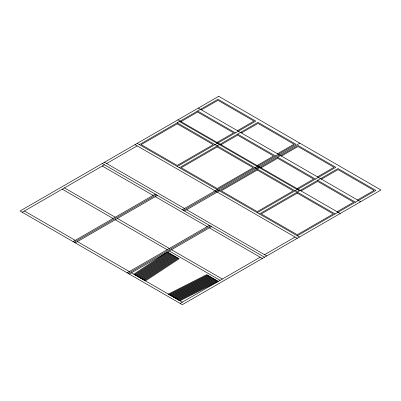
<?xml version="1.0" encoding="UTF-8"?>
<svg xmlns="http://www.w3.org/2000/svg" width="401" height="401" viewBox="0 0 401 401"><rect width="100%" height="100%" fill="white"/><g stroke="black" fill="none" stroke-linecap="round" stroke-linejoin="round"><path stroke-width="0.6" d="M168.209 252.465L134.581 274.605L135.353 274.996M136.029 275.442L169.663 253.307M137.483 276.279L171.117 254.144M138.936 277.121L172.565 254.981L171.793 254.59M173.292 255.402L139.663 277.537L141.162 278.349M140.385 277.958L174.019 255.823L175.473 256.66L141.839 278.795M174.746 256.239L141.112 278.379L142.616 279.186M176.199 257.076L142.566 279.216L143.337 279.607M144.019 280.053L177.648 257.918M22.23 212.264L104.455 164.791M106.636 163.533L137.197 145.889M139.378 144.631L217.964 99.258L255.798 121.102L177.217 166.475M181.036 121.628L197.588 112.069L233.608 132.866L217.051 142.425M201.407 109.864L217.964 100.31L253.978 121.102L237.427 130.661M179.397 167.733L257.983 122.365L295.818 144.21L182.31 209.743M221.056 144.731L237.608 135.177L273.627 155.969L257.071 165.528M241.427 132.972L257.983 123.413L293.998 144.21L277.447 153.763M73.047 241.597L155.267 194.129M74.135 242.229L156.36 194.761M75.228 242.861L157.448 195.387M183.402 210.37L299.823 143.157M184.49 211.001L298.003 145.468L335.837 167.312L257.257 212.68M261.076 167.839L277.627 158.28L313.647 179.077L297.091 188.63M281.447 156.074L298.003 146.52L334.018 167.312L317.467 176.871M127.132 272.825L209.352 225.357M128.225 273.457L210.445 225.984M129.312 274.083L211.538 226.615M259.437 213.944L338.018 168.575L375.857 190.42L297.271 235.788M301.096 190.941L317.647 181.387L353.662 202.179L337.111 211.738M321.467 179.182L338.018 169.623L374.038 190.42L357.486 199.974M180.124 303.422L260.164 257.211M264.53 254.69L295.091 237.046M169.788 294.93L208.134 275.517M210.264 276.8L208.861 275.933L170.515 295.352L169.112 294.484M171.242 295.773L209.583 276.354M170.56 295.326L171.969 296.189L210.309 276.775L211.713 277.637M211.036 277.191L172.696 296.61L172.014 296.164M173.417 297.031L211.763 277.612L212.44 278.058M174.871 297.868L213.217 278.449M176.325 298.705L214.665 279.286M175.643 298.259L177.052 299.126L215.392 279.708L217.522 280.991M216.119 280.129L177.773 299.542L177.097 299.096M178.5 299.963L216.846 280.545M168.891 252.916L170.39 253.723L136.756 275.863L138.255 276.675M170.34 253.753L171.844 254.565L138.21 276.7L139.708 277.512M172.52 255.011L174.019 255.823M175.422 256.685L176.926 257.497L143.292 279.632L144.791 280.444M176.876 257.527L178.375 258.334L144.746 280.474L145.518 280.865L179.102 258.755L178.33 258.364M134.626 274.575L133.854 274.184L167.438 252.074L168.936 252.886L135.307 275.026L136.806 275.833M198.32 108.08L360.574 201.758M197.588 111.022L235.427 132.866M237.608 134.124L275.447 155.969M277.627 157.232L315.462 179.077M317.647 180.335L355.481 202.179M177.944 119.844L340.203 213.522M179.397 121.523L299.457 190.836M177.217 122.786L335.111 213.944M137.197 143.368L299.457 237.046M135.012 144.631L297.271 238.309M104.455 162.27L184.49 208.48M186.676 209.743L266.715 255.953M102.27 163.533L264.53 257.211M102.27 166.054L153.082 195.387M155.267 196.65L207.172 226.615M209.352 227.873L262.349 258.475M64.436 187.899L115.247 217.232M117.428 218.495L169.332 248.46M171.518 249.723L222.329 279.056M62.25 189.157L113.062 218.495M115.247 219.753L167.152 249.723M169.332 250.981L220.144 280.319M24.416 211.001L75.228 240.339M77.413 241.597L129.312 271.567M131.498 272.825L182.31 302.164M215.347 279.733L213.939 278.87L175.598 298.284L174.194 297.422M213.893 278.895L212.49 278.028L174.144 297.447L172.741 296.58M208.811 275.963L207.407 275.096L169.062 294.514L168.385 294.068L206.68 274.675L207.357 275.126M179.277 300.354L179.954 300.8L218.249 281.412L217.573 280.966L179.227 300.384L177.823 299.517M218.69 96.32L20.05 211.001L182.31 304.68L380.95 189.999L218.69 96.32M177.217 123.834L141.197 144.631L177.217 165.423L213.232 144.631L177.217 123.834M217.237 146.936L181.217 167.733L217.237 188.525L253.252 167.733L217.237 146.936M257.257 170.044L221.237 190.836L257.257 211.633L293.271 190.836L257.257 170.044M297.271 193.147L261.257 213.944L297.271 234.735L333.291 213.944L297.271 193.147"/></g></svg>
